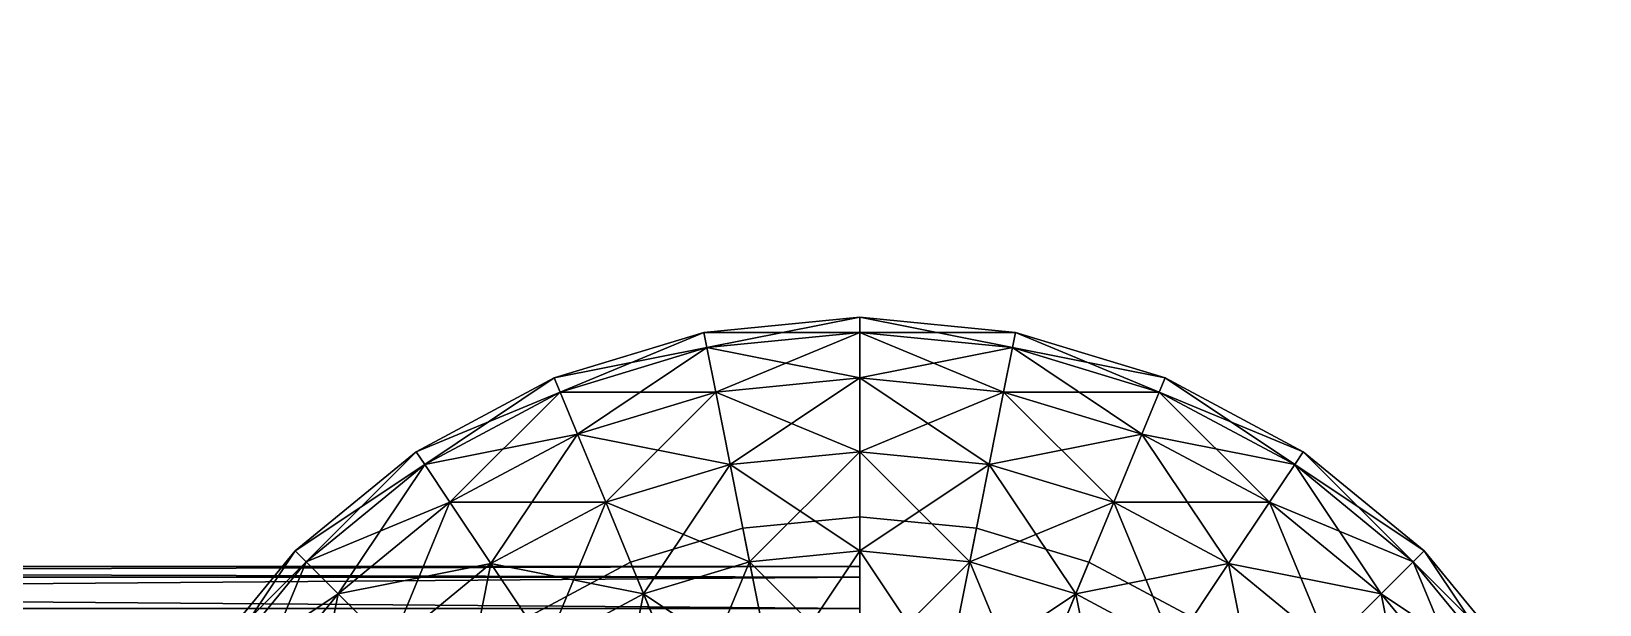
# Model space of a CAD drawing. Header units: millimetres. Extents: x -510 to 550, y -577 to 577.
# Drawn here: x 183.4 to 214.83, y -204.76 to -193.27 of the extents above; entities that cross this region are included whole.
import ezdxf

# ---------------------------------------------------------------- set-up
doc = ezdxf.new("R2010")
doc.units = ezdxf.units.MM
for name, color, linetype, true_color in [('base_visual_6', 7, 'Continuous', 0x5c6b75), ('base_visual_7', 7, 'Continuous', 0x1f2b36), ('base_visual_8', 7, 'Continuous', 0x5c6b75), ('base_visual_9', 7, 'Continuous', 0x5c6b75)]:
    doc.layers.add(name, color=color, linetype=linetype, true_color=true_color)

msp = doc.modelspace()

# ---------------------------------------------------------------- linework, layer by layer
at = {"layer": 'base_visual_6', "true_color": 0x5c6b75}
for points in [[(120, -204.211, 307.854), (120, -204, 310), (200, -204, 310)], [(120, -204.211, 307.854), (200, -204, 310), (200, -204.211, 307.854)], [(120, -204, 310), (120, -204.211, 312.146), (200, -204.211, 312.146)], [(120, -204, 310), (200, -204.211, 312.146), (200, -204, 310)], [(120, -204.837, 305.791), (120, -204.211, 307.854), (200, -204.211, 307.854)], [(120, -204.837, 305.791), (200, -204.211, 307.854), (200, -204.837, 305.79)], [(120, -204.211, 312.146), (120, -204.837, 314.21), (200, -204.837, 314.209)], [(120, -204.211, 312.146), (200, -204.837, 314.209), (200, -204.211, 312.146)], [(200, -204.211, 307.854), (200, -204, 310), (200, -215, 310)], [(200, -204, 310), (200, -204.211, 312.146), (200, -215, 310)], [(200, -204.837, 305.79), (200, -204.211, 307.854), (200, -215, 310)], [(200, -204.211, 312.146), (200, -204.837, 314.209), (200, -215, 310)]]:
    msp.add_3dface(points, dxfattribs=at)
at = {"layer": 'base_visual_7', "true_color": 0x1f2b36}
for points in [[(155, -245, 270), (245, -185, 270), (245, -245, 270)], [(155, -245, 270), (155, -185, 270), (245, -185, 270)], [(155, -245, 300), (245, -245, 300), (245, -185, 300)], [(155, -245, 300), (245, -185, 300), (155, -185, 300)]]:
    msp.add_3dface(points, dxfattribs=at)
at = {"layer": 'base_visual_8', "true_color": 0x5c6b75}
for points in [[(200, -215, 300), (197.659, -203.231, 300), (200, -203, 300)], [(200, -203, 300), (197.659, -203.231, 300), (197.659, -203.231, 360)], [(200, -203, 300), (197.659, -203.231, 360), (200, -203, 360)], [(200, -203, 360), (197.659, -203.231, 360), (200, -215, 360)], [(200, -215, 300), (200, -203, 300), (202.341, -203.231, 300)], [(202.341, -203.231, 300), (200, -203, 300), (200, -203, 360)], [(202.341, -203.231, 300), (200, -203, 360), (202.341, -203.231, 360)], [(202.341, -203.231, 360), (200, -203, 360), (200, -215, 360)], [(200, -215, 300), (195.408, -203.913, 300), (197.659, -203.231, 300)], [(197.659, -203.231, 300), (195.408, -203.913, 300), (195.408, -203.913, 360)], [(197.659, -203.231, 300), (195.408, -203.913, 360), (197.659, -203.231, 360)], [(197.659, -203.231, 360), (195.408, -203.913, 360), (200, -215, 360)], [(200, -215, 300), (202.341, -203.231, 300), (204.592, -203.913, 300)], [(204.592, -203.913, 360), (202.341, -203.231, 360), (200, -215, 360)], [(204.592, -203.913, 300), (202.341, -203.231, 300), (202.341, -203.231, 360)], [(204.592, -203.913, 300), (202.341, -203.231, 360), (204.592, -203.913, 360)], [(200, -215, 300), (193.333, -205.022, 300), (195.408, -203.913, 300)], [(195.408, -203.913, 300), (193.333, -205.022, 300), (193.333, -205.022, 360)], [(195.408, -203.913, 300), (193.333, -205.022, 360), (195.408, -203.913, 360)], [(195.408, -203.913, 360), (193.333, -205.022, 360), (200, -215, 360)], [(200, -215, 300), (204.592, -203.913, 300), (206.667, -205.022, 300)], [(206.667, -205.022, 360), (204.592, -203.913, 360), (200, -215, 360)], [(206.667, -205.022, 300), (204.592, -203.913, 300), (204.592, -203.913, 360)], [(206.667, -205.022, 300), (204.592, -203.913, 360), (206.667, -205.022, 360)]]:
    msp.add_3dface(points, dxfattribs=at)
at = {"layer": 'base_visual_9', "true_color": 0x5c6b75}
for points in [[(200, -199.307, 361.879), (196.879, -199.307, 365), (200, -199, 365)], [(200, -199, 365), (196.879, -199.307, 365), (196.939, -199.609, 368.121)], [(200, -199, 365), (196.939, -199.609, 368.121), (200, -199.307, 368.121)], [(203.061, -199.609, 361.879), (200, -199.307, 361.879), (200, -199, 365)], [(203.061, -199.609, 361.879), (200, -199, 365), (203.121, -199.307, 365)], [(203.121, -199.307, 365), (200, -199, 365), (200, -199.307, 368.121)], [(196.939, -199.609, 361.879), (193.877, -200.218, 365), (196.879, -199.307, 365)], [(196.879, -199.307, 365), (193.877, -200.218, 365), (193.995, -200.502, 368.121)], [(196.879, -199.307, 365), (193.995, -200.502, 368.121), (196.939, -199.609, 368.121)], [(200, -199.307, 361.879), (196.939, -199.609, 361.879), (196.879, -199.307, 365)], [(200, -200.218, 358.877), (196.939, -199.609, 361.879), (200, -199.307, 361.879)], [(200, -199.307, 368.121), (196.939, -199.609, 368.121), (197.116, -200.502, 371.123)], [(200, -199.307, 368.121), (197.116, -200.502, 371.123), (200, -200.218, 371.123)], [(202.884, -200.502, 358.877), (200, -200.218, 358.877), (200, -199.307, 361.879)], [(202.884, -200.502, 358.877), (200, -199.307, 361.879), (203.061, -199.609, 361.879)], [(203.121, -199.307, 365), (200, -199.307, 368.121), (203.061, -199.609, 368.121)], [(203.061, -199.609, 368.121), (200, -199.307, 368.121), (200, -200.218, 371.123)], [(206.005, -200.502, 361.879), (203.061, -199.609, 361.879), (203.121, -199.307, 365)], [(206.123, -200.218, 365), (203.121, -199.307, 365), (203.061, -199.609, 368.121)], [(206.005, -200.502, 361.879), (203.121, -199.307, 365), (206.123, -200.218, 365)], [(196.939, -199.609, 361.879), (193.995, -200.502, 361.879), (193.877, -200.218, 365)], [(197.116, -200.502, 358.877), (193.995, -200.502, 361.879), (196.939, -199.609, 361.879)], [(196.939, -199.609, 368.121), (193.995, -200.502, 368.121), (194.343, -201.343, 371.123)], [(196.939, -199.609, 368.121), (194.343, -201.343, 371.123), (197.116, -200.502, 371.123)], [(200, -200.218, 358.877), (197.116, -200.502, 358.877), (196.939, -199.609, 361.879)], [(203.061, -199.609, 368.121), (200, -200.218, 371.123), (202.884, -200.502, 371.123)], [(205.657, -201.343, 358.877), (202.884, -200.502, 358.877), (203.061, -199.609, 361.879)], [(206.005, -200.502, 368.121), (203.061, -199.609, 368.121), (202.884, -200.502, 371.123)], [(205.657, -201.343, 358.877), (203.061, -199.609, 361.879), (206.005, -200.502, 361.879)], [(206.123, -200.218, 365), (203.061, -199.609, 368.121), (206.005, -200.502, 368.121)], [(193.995, -200.502, 361.879), (191.111, -201.696, 365), (193.877, -200.218, 365)], [(193.877, -200.218, 365), (191.111, -201.696, 365), (191.282, -201.952, 368.121)], [(193.877, -200.218, 365), (191.282, -201.952, 368.121), (193.995, -200.502, 368.121)], [(200, -201.696, 356.111), (197.116, -200.502, 358.877), (200, -200.218, 358.877)], [(200, -200.218, 371.123), (197.116, -200.502, 371.123), (197.405, -201.952, 373.889)], [(200, -200.218, 371.123), (197.405, -201.952, 373.889), (200, -201.696, 373.889)], [(202.595, -201.952, 356.111), (200, -201.696, 356.111), (200, -200.218, 358.877)], [(202.595, -201.952, 356.111), (200, -200.218, 358.877), (202.884, -200.502, 358.877)], [(202.884, -200.502, 371.123), (200, -200.218, 371.123), (200, -201.696, 373.889)], [(208.718, -201.952, 361.879), (206.005, -200.502, 361.879), (206.123, -200.218, 365)], [(208.889, -201.696, 365), (206.123, -200.218, 365), (206.005, -200.502, 368.121)], [(208.718, -201.952, 361.879), (206.123, -200.218, 365), (208.889, -201.696, 365)], [(193.995, -200.502, 361.879), (191.282, -201.952, 361.879), (191.111, -201.696, 365)], [(194.343, -201.343, 358.877), (191.282, -201.952, 361.879), (193.995, -200.502, 361.879)], [(193.995, -200.502, 368.121), (191.282, -201.952, 368.121), (191.788, -202.709, 371.123)], [(193.995, -200.502, 368.121), (191.788, -202.709, 371.123), (194.343, -201.343, 371.123)], [(197.116, -200.502, 358.877), (194.343, -201.343, 358.877), (193.995, -200.502, 361.879)], [(197.405, -201.952, 356.111), (194.343, -201.343, 358.877), (197.116, -200.502, 358.877)], [(197.116, -200.502, 371.123), (194.343, -201.343, 371.123), (194.909, -202.709, 373.889)], [(197.116, -200.502, 371.123), (194.909, -202.709, 373.889), (197.405, -201.952, 373.889)], [(200, -201.696, 356.111), (197.405, -201.952, 356.111), (197.116, -200.502, 358.877)], [(202.884, -200.502, 371.123), (200, -201.696, 373.889), (202.595, -201.952, 373.889)], [(205.091, -202.709, 356.111), (202.595, -201.952, 356.111), (202.884, -200.502, 358.877)], [(205.657, -201.343, 371.123), (202.884, -200.502, 371.123), (202.595, -201.952, 373.889)], [(205.091, -202.709, 356.111), (202.884, -200.502, 358.877), (205.657, -201.343, 358.877)], [(206.005, -200.502, 368.121), (202.884, -200.502, 371.123), (205.657, -201.343, 371.123)], [(208.212, -202.709, 358.877), (205.657, -201.343, 358.877), (206.005, -200.502, 361.879)], [(208.718, -201.952, 368.121), (206.005, -200.502, 368.121), (205.657, -201.343, 371.123)], [(208.212, -202.709, 358.877), (206.005, -200.502, 361.879), (208.718, -201.952, 361.879)], [(208.889, -201.696, 365), (206.005, -200.502, 368.121), (208.718, -201.952, 368.121)], [(194.343, -201.343, 358.877), (191.788, -202.709, 358.877), (191.282, -201.952, 361.879)], [(194.909, -202.709, 356.111), (191.788, -202.709, 358.877), (194.343, -201.343, 358.877)], [(194.343, -201.343, 371.123), (191.788, -202.709, 371.123), (192.609, -203.939, 373.889)], [(194.343, -201.343, 371.123), (192.609, -203.939, 373.889), (194.909, -202.709, 373.889)], [(197.405, -201.952, 356.111), (194.909, -202.709, 356.111), (194.343, -201.343, 358.877)], [(205.657, -201.343, 371.123), (202.595, -201.952, 373.889), (205.091, -202.709, 373.889)], [(207.391, -203.939, 356.111), (205.091, -202.709, 356.111), (205.657, -201.343, 358.877)], [(208.212, -202.709, 371.123), (205.657, -201.343, 371.123), (205.091, -202.709, 373.889)], [(207.391, -203.939, 356.111), (205.657, -201.343, 358.877), (208.212, -202.709, 358.877)], [(208.718, -201.952, 368.121), (205.657, -201.343, 371.123), (208.212, -202.709, 371.123)], [(191.282, -201.952, 361.879), (188.686, -203.686, 365), (191.111, -201.696, 365)], [(191.111, -201.696, 365), (188.686, -203.686, 365), (188.904, -203.904, 368.121)], [(191.111, -201.696, 365), (188.904, -203.904, 368.121), (191.282, -201.952, 368.121)], [(200, -203.686, 353.686), (197.405, -201.952, 356.111), (200, -201.696, 356.111)], [(200, -201.696, 373.889), (197.405, -201.952, 373.889), (197.793, -203.904, 376.314)], [(200, -201.696, 373.889), (197.793, -203.904, 376.314), (200, -203.686, 376.314)], [(202.207, -203.904, 353.686), (200, -203.686, 353.686), (200, -201.696, 356.111)], [(202.207, -203.904, 353.686), (200, -201.696, 356.111), (202.595, -201.952, 356.111)], [(202.595, -201.952, 373.889), (200, -201.696, 373.889), (200, -203.686, 376.314)], [(211.096, -203.904, 361.879), (208.718, -201.952, 361.879), (208.889, -201.696, 365)], [(211.314, -203.686, 365), (208.889, -201.696, 365), (208.718, -201.952, 368.121)], [(211.096, -203.904, 361.879), (208.889, -201.696, 365), (211.314, -203.686, 365)], [(191.282, -201.952, 361.879), (188.904, -203.904, 361.879), (188.686, -203.686, 365)], [(191.788, -202.709, 358.877), (188.904, -203.904, 361.879), (191.282, -201.952, 361.879)], [(191.282, -201.952, 368.121), (188.904, -203.904, 368.121), (189.547, -204.547, 371.123)], [(191.282, -201.952, 368.121), (189.547, -204.547, 371.123), (191.788, -202.709, 371.123)], [(197.793, -203.904, 353.686), (194.909, -202.709, 356.111), (197.405, -201.952, 356.111)], [(197.405, -201.952, 373.889), (194.909, -202.709, 373.889), (195.67, -204.547, 376.314)], [(197.405, -201.952, 373.889), (195.67, -204.547, 376.314), (197.793, -203.904, 376.314)], [(200, -203.686, 353.686), (197.793, -203.904, 353.686), (197.405, -201.952, 356.111)], [(202.595, -201.952, 373.889), (200, -203.686, 376.314), (202.207, -203.904, 376.314)], [(204.33, -204.547, 353.686), (202.207, -203.904, 353.686), (202.595, -201.952, 356.111)], [(205.091, -202.709, 373.889), (202.595, -201.952, 373.889), (202.207, -203.904, 376.314)], [(204.33, -204.547, 353.686), (202.595, -201.952, 356.111), (205.091, -202.709, 356.111)], [(210.453, -204.547, 358.877), (208.212, -202.709, 358.877), (208.718, -201.952, 361.879)], [(211.096, -203.904, 368.121), (208.718, -201.952, 368.121), (208.212, -202.709, 371.123)], [(210.453, -204.547, 358.877), (208.718, -201.952, 361.879), (211.096, -203.904, 361.879)], [(211.314, -203.686, 365), (208.718, -201.952, 368.121), (211.096, -203.904, 368.121)], [(191.788, -202.709, 358.877), (189.547, -204.547, 358.877), (188.904, -203.904, 361.879)], [(192.609, -203.939, 356.111), (189.547, -204.547, 358.877), (191.788, -202.709, 358.877)], [(191.788, -202.709, 371.123), (189.547, -204.547, 371.123), (190.593, -205.593, 373.889)], [(191.788, -202.709, 371.123), (190.593, -205.593, 373.889), (192.609, -203.939, 373.889)], [(194.909, -202.709, 356.111), (192.609, -203.939, 356.111), (191.788, -202.709, 358.877)], [(195.67, -204.547, 353.686), (192.609, -203.939, 356.111), (194.909, -202.709, 356.111)], [(194.909, -202.709, 373.889), (192.609, -203.939, 373.889), (193.714, -205.593, 376.314)], [(194.909, -202.709, 373.889), (193.714, -205.593, 376.314), (195.67, -204.547, 376.314)], [(197.793, -203.904, 353.686), (195.67, -204.547, 353.686), (194.909, -202.709, 356.111)], [(205.091, -202.709, 373.889), (202.207, -203.904, 376.314), (204.33, -204.547, 376.314)], [(206.286, -205.593, 353.686), (204.33, -204.547, 353.686), (205.091, -202.709, 356.111)], [(207.391, -203.939, 373.889), (205.091, -202.709, 373.889), (204.33, -204.547, 376.314)], [(206.286, -205.593, 353.686), (205.091, -202.709, 356.111), (207.391, -203.939, 356.111)], [(208.212, -202.709, 371.123), (205.091, -202.709, 373.889), (207.391, -203.939, 373.889)], [(209.407, -205.593, 356.111), (207.391, -203.939, 356.111), (208.212, -202.709, 358.877)], [(210.453, -204.547, 371.123), (208.212, -202.709, 371.123), (207.391, -203.939, 373.889)], [(209.407, -205.593, 356.111), (208.212, -202.709, 358.877), (210.453, -204.547, 358.877)], [(211.096, -203.904, 368.121), (208.212, -202.709, 371.123), (210.453, -204.547, 371.123)], [(188.904, -203.904, 361.879), (186.696, -206.111, 365), (188.686, -203.686, 365)], [(188.686, -203.686, 365), (186.696, -206.111, 365), (186.952, -206.282, 368.121)], [(188.904, -203.904, 361.879), (186.952, -206.282, 361.879), (186.696, -206.111, 365)], [(188.686, -203.686, 365), (186.952, -206.282, 368.121), (188.904, -203.904, 368.121)], [(189.547, -204.547, 358.877), (186.952, -206.282, 361.879), (188.904, -203.904, 361.879)], [(188.904, -203.904, 368.121), (186.952, -206.282, 368.121), (187.709, -206.788, 371.123)], [(188.904, -203.904, 368.121), (187.709, -206.788, 371.123), (189.547, -204.547, 371.123)], [(192.609, -203.939, 356.111), (190.593, -205.593, 356.111), (189.547, -204.547, 358.877)], [(193.714, -205.593, 353.686), (190.593, -205.593, 356.111), (192.609, -203.939, 356.111)], [(192.609, -203.939, 373.889), (190.593, -205.593, 373.889), (192, -207, 376.314)], [(192.609, -203.939, 373.889), (192, -207, 376.314), (193.714, -205.593, 376.314)], [(195.67, -204.547, 353.686), (193.714, -205.593, 353.686), (192.609, -203.939, 356.111)], [(198.266, -206.282, 351.696), (195.67, -204.547, 353.686), (197.793, -203.904, 353.686)], [(197.793, -203.904, 376.314), (195.67, -204.547, 376.314), (196.598, -206.788, 378.304)], [(197.793, -203.904, 376.314), (196.598, -206.788, 378.304), (198.266, -206.282, 378.304)], [(200, -206.111, 351.696), (197.793, -203.904, 353.686), (200, -203.686, 353.686)], [(200, -203.686, 376.314), (197.793, -203.904, 376.314), (198.266, -206.282, 378.304)], [(200, -206.111, 351.696), (198.266, -206.282, 351.696), (197.793, -203.904, 353.686)], [(200, -203.686, 376.314), (198.266, -206.282, 378.304), (200, -206.111, 378.304)], [(201.734, -206.282, 351.696), (200, -206.111, 351.696), (200, -203.686, 353.686)], [(201.734, -206.282, 351.696), (200, -203.686, 353.686), (202.207, -203.904, 353.686)], [(202.207, -203.904, 376.314), (200, -203.686, 376.314), (200, -206.111, 378.304)], [(202.207, -203.904, 376.314), (200, -206.111, 378.304), (201.734, -206.282, 378.304)], [(203.402, -206.788, 351.696), (201.734, -206.282, 351.696), (202.207, -203.904, 353.686)], [(204.33, -204.547, 376.314), (202.207, -203.904, 376.314), (201.734, -206.282, 378.304)], [(203.402, -206.788, 351.696), (202.207, -203.904, 353.686), (204.33, -204.547, 353.686)], [(207.391, -203.939, 373.889), (204.33, -204.547, 376.314), (206.286, -205.593, 376.314)], [(208, -207, 353.686), (206.286, -205.593, 353.686), (207.391, -203.939, 356.111)], [(209.407, -205.593, 373.889), (207.391, -203.939, 373.889), (206.286, -205.593, 376.314)], [(208, -207, 353.686), (207.391, -203.939, 356.111), (209.407, -205.593, 356.111)], [(210.453, -204.547, 371.123), (207.391, -203.939, 373.889), (209.407, -205.593, 373.889)], [(212.291, -206.788, 358.877), (210.453, -204.547, 358.877), (211.096, -203.904, 361.879)], [(213.048, -206.282, 368.121), (211.096, -203.904, 368.121), (210.453, -204.547, 371.123)], [(213.048, -206.282, 361.879), (211.096, -203.904, 361.879), (211.314, -203.686, 365)], [(213.304, -206.111, 365), (211.314, -203.686, 365), (211.096, -203.904, 368.121)], [(212.291, -206.788, 358.877), (211.096, -203.904, 361.879), (213.048, -206.282, 361.879)], [(213.304, -206.111, 365), (211.096, -203.904, 368.121), (213.048, -206.282, 368.121)], [(213.048, -206.282, 361.879), (211.314, -203.686, 365), (213.304, -206.111, 365)], [(189.547, -204.547, 358.877), (187.709, -206.788, 358.877), (186.952, -206.282, 361.879)], [(190.593, -205.593, 356.111), (187.709, -206.788, 358.877), (189.547, -204.547, 358.877)], [(189.547, -204.547, 371.123), (187.709, -206.788, 371.123), (188.939, -207.609, 373.889)], [(189.547, -204.547, 371.123), (188.939, -207.609, 373.889), (190.593, -205.593, 373.889)], [(196.598, -206.788, 351.696), (193.714, -205.593, 353.686), (195.67, -204.547, 353.686)], [(195.67, -204.547, 376.314), (193.714, -205.593, 376.314), (195.061, -207.609, 378.304)], [(195.67, -204.547, 376.314), (195.061, -207.609, 378.304), (196.598, -206.788, 378.304)], [(198.266, -206.282, 351.696), (196.598, -206.788, 351.696), (195.67, -204.547, 353.686)], [(204.33, -204.547, 376.314), (201.734, -206.282, 378.304), (203.402, -206.788, 378.304)], [(204.939, -207.609, 351.696), (203.402, -206.788, 351.696), (204.33, -204.547, 353.686)], [(206.286, -205.593, 376.314), (204.33, -204.547, 376.314), (203.402, -206.788, 378.304)], [(204.939, -207.609, 351.696), (204.33, -204.547, 353.686), (206.286, -205.593, 353.686)], [(211.061, -207.609, 356.111), (209.407, -205.593, 356.111), (210.453, -204.547, 358.877)], [(212.291, -206.788, 371.123), (210.453, -204.547, 371.123), (209.407, -205.593, 373.889)], [(211.061, -207.609, 356.111), (210.453, -204.547, 358.877), (212.291, -206.788, 358.877)], [(213.048, -206.282, 368.121), (210.453, -204.547, 371.123), (212.291, -206.788, 371.123)]]:
    msp.add_3dface(points, dxfattribs=at)

doc.saveas('drawing.dxf')
